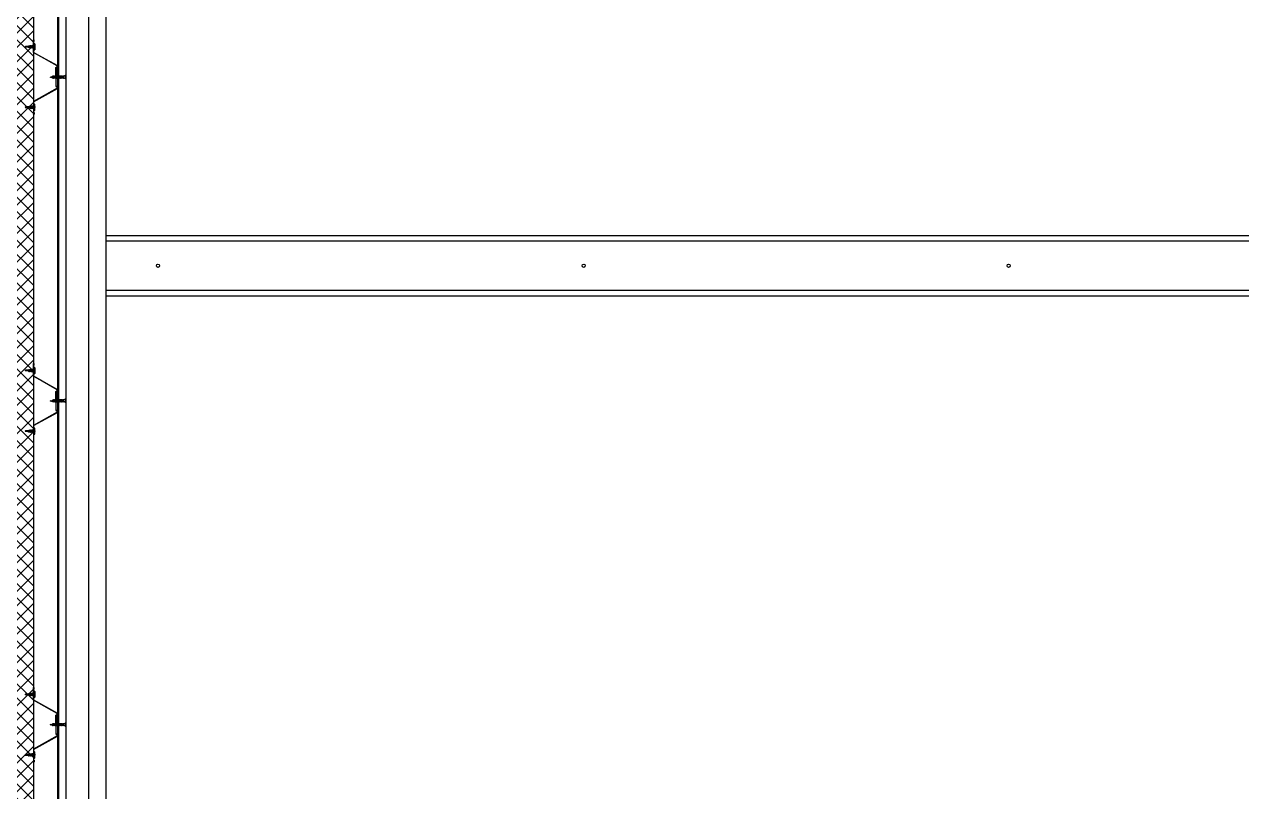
# Model space of a CAD drawing. Header units: inches. Extents: x 203 to 1065, y -1127 to 921.
# Drawn here: x 406.494 to 407.998, y 886.815 to 887.763 of the extents above; entities that cross this region are included whole.
import ezdxf

# ---------------------------------------------------------------- set-up
doc = ezdxf.new("R2010")
doc.units = ezdxf.units.IN
doc.header["$MEASUREMENT"] = 0
doc.linetypes.add('CONTINUA', pattern=[0])
doc.layers.add('CORTE PERFILES Y CERCHA', color=3, linetype='CONTINUA')
doc.layers.add('CORTE PROY', color=8, linetype='CONTINUA')

msp = doc.modelspace()

# ---------------------------------------------------------------- hatches: boundary and pattern name
at = {"layer": 'CORTE PERFILES Y CERCHA', "ltscale": 0.5}
h = msp.add_hatch(dxfattribs=at)
h.set_pattern_fill('_USER', color=251, scale=0.0125, angle=135, style=0, double=1, pattern_type=0)
h.set_pattern_definition([(135, (377.921917, 606.098404), (-0.00883883476, -0.00883883476), []), (225, (377.921917, 606.098404), (0.00883883476, -0.00883883476), [])])
h.paths.add_polyline_path([(406.4747, 886.1587), (406.4747, 893.8227), (406.5047, 893.8227), (406.5047, 886.1587)])

# ---------------------------------------------------------------- linework, layer by layer
at = {"layer": 'CORTE PERFILES Y CERCHA', "color": 2}
for p, q in [((406.5347, 888.6967), (406.5347, 886.2444)), ((406.5357, 888.6967), (406.5357, 886.2444)), ((406.5447, 888.6967), (406.5447, 886.2444))]:
    msp.add_line(p, q, dxfattribs=at)
at = {"layer": 'CORTE PERFILES Y CERCHA'}
for p, q in [((406.4982, 887.7359), (406.4944, 887.7351)), ((406.4944, 887.7351), (406.4952, 887.7356)), ((406.4952, 887.7351), (406.4944, 887.7351)), ((406.4944, 887.7351), (406.4952, 887.7347)), ((406.4982, 887.7359), (406.4952, 887.7356)), ((406.4952, 887.7347), (406.4952, 887.7351)), ((406.4986, 887.7343), (406.4952, 887.7347)), ((406.4986, 887.7363), (406.4982, 887.7359)), ((406.4982, 887.7359), (406.4986, 887.7343)), ((406.4986, 887.7363), (406.4991, 887.736)), ((406.499, 887.734), (406.4986, 887.7363)), ((406.499, 887.734), (406.4986, 887.7343)), ((406.499, 887.734), (406.4995, 887.7342)), ((406.4999, 887.7361), (406.4991, 887.736)), ((406.4991, 887.736), (406.4995, 887.7342)), ((406.5004, 887.7341), (406.4995, 887.7342)), ((406.5003, 887.7366), (406.4999, 887.7361)), ((406.4999, 887.7361), (406.5004, 887.7341)), ((406.5003, 887.7366), (406.5008, 887.7362)), ((406.5009, 887.7337), (406.5003, 887.7365)), ((406.5009, 887.7337), (406.5004, 887.7341)), ((406.5017, 887.7363), (406.5008, 887.7362)), ((406.5008, 887.7362), (406.5013, 887.734)), ((406.5009, 887.7337), (406.5013, 887.734)), ((406.5023, 887.7339), (406.5013, 887.734)), ((406.5021, 887.7368), (406.5017, 887.7363)), ((406.5017, 887.7363), (406.5023, 887.7339)), ((406.5021, 887.7368), (406.5026, 887.7364)), ((406.5027, 887.7334), (406.5021, 887.7368)), ((406.5027, 887.7334), (406.5023, 887.7339)), ((406.5035, 887.7365), (406.5026, 887.7364)), ((406.5026, 887.7364), (406.5032, 887.7338)), ((406.5027, 887.7334), (406.5032, 887.7338)), ((406.5042, 887.7337), (406.5032, 887.7338)), ((406.5039, 887.7371), (406.5035, 887.7365)), ((406.5035, 887.7365), (406.5042, 887.7337)), ((406.5039, 887.7371), (406.5044, 887.7366)), ((406.5047, 887.7331), (406.5039, 887.7371)), ((406.5047, 887.7331), (406.5042, 887.7337)), ((406.5051, 887.7367), (406.5044, 887.7366)), ((406.5044, 887.7366), (406.5051, 887.7336)), ((406.5047, 887.7366), (406.5047, 887.7436)), ((406.5047, 887.7331), (406.5051, 887.7336)), ((406.5047, 887.7281), (406.5047, 887.7332)), ((406.5051, 887.7367), (406.5051, 887.7436)), ((406.5051, 887.7436), (406.5052, 887.7436)), ((406.5056, 887.7386), (406.5051, 887.7381)), ((406.5051, 887.7321), (406.5051, 887.7381)), ((406.5051, 887.7367), (406.5051, 887.7336)), ((406.5051, 887.7283), (406.5051, 887.7336)), ((406.5056, 887.7317), (406.5051, 887.7321)), ((406.5052, 887.7417), (406.5052, 887.7436)), ((406.5052, 887.7417), (406.5056, 887.7417)), ((406.5056, 887.7417), (406.5056, 887.7436)), ((406.5056, 887.7387), (406.5056, 887.7316)), ((406.5056, 887.7386), (406.5056, 887.7317)), ((406.5064, 887.7387), (406.5064, 887.7316)), ((406.5069, 887.7351), (406.5064, 887.7351)), ((406.5278, 887.697), (406.5254, 887.6978)), ((406.5278, 887.697), (406.5282, 887.6987)), ((406.5281, 887.6967), (406.5278, 887.697)), ((406.5285, 887.699), (406.5281, 887.6967)), ((406.5281, 887.6967), (406.5284, 887.6968)), ((406.5285, 887.6991), (406.5282, 887.6987)), ((406.5284, 887.6968), (406.5289, 887.6987)), ((406.529, 887.6966), (406.5284, 887.6968)), ((406.5285, 887.6991), (406.5289, 887.6987)), ((406.5296, 887.6989), (406.5289, 887.6987)), ((406.529, 887.6966), (406.5296, 887.6989)), ((406.5294, 887.6963), (406.529, 887.6966)), ((406.5299, 887.6993), (406.5294, 887.6963)), ((406.5294, 887.6963), (406.5297, 887.6966)), ((406.5299, 887.6993), (406.5296, 887.6989)), ((406.5297, 887.6966), (406.5302, 887.6989)), ((406.5304, 887.6966), (406.5297, 887.6966)), ((406.5299, 887.6993), (406.5303, 887.6989)), ((406.5309, 887.6989), (406.5302, 887.6989)), ((406.5304, 887.6966), (406.5309, 887.6989)), ((406.5307, 887.6963), (406.5304, 887.6966)), ((406.5313, 887.6993), (406.5307, 887.6963)), ((406.5307, 887.6963), (406.531, 887.6966)), ((406.5313, 887.6993), (406.5309, 887.6989)), ((406.531, 887.6966), (406.5316, 887.6989)), ((406.5317, 887.6966), (406.531, 887.6966)), ((406.5313, 887.6993), (406.5316, 887.6989)), ((406.5323, 887.6989), (406.5316, 887.6989)), ((406.5317, 887.6966), (406.5323, 887.6989)), ((406.532, 887.6963), (406.5317, 887.6966)), ((406.5326, 887.6993), (406.532, 887.6963)), ((406.532, 887.6963), (406.5324, 887.6966)), ((406.5326, 887.6993), (406.5323, 887.6989)), ((406.5324, 887.6966), (406.5329, 887.6989)), ((406.5331, 887.6966), (406.5324, 887.6966)), ((406.5326, 887.6993), (406.5329, 887.6989)), ((406.5336, 887.6989), (406.5329, 887.6989)), ((406.5331, 887.6966), (406.5336, 887.6989)), ((406.5334, 887.6963), (406.5331, 887.6966)), ((406.534, 887.6993), (406.5334, 887.6963)), ((406.5334, 887.6963), (406.5337, 887.6966)), ((406.534, 887.6993), (406.5336, 887.6989)), ((406.5337, 887.6966), (406.5343, 887.6989)), ((406.5344, 887.6966), (406.5337, 887.6966)), ((406.534, 887.6993), (406.5343, 887.6989)), ((406.535, 887.6989), (406.5343, 887.6989)), ((406.5344, 887.6966), (406.535, 887.6989)), ((406.5347, 887.6963), (406.5344, 887.6966)), ((406.5353, 887.6993), (406.5347, 887.6963)), ((406.5347, 887.6963), (406.5351, 887.6966)), ((406.5353, 887.6993), (406.535, 887.6989)), ((406.5351, 887.6966), (406.5356, 887.6989)), ((406.5358, 887.6966), (406.5351, 887.6966)), ((406.5353, 887.6993), (406.5356, 887.6989)), ((406.5364, 887.6989), (406.5356, 887.6989)), ((406.5364, 887.6989), (406.5356, 887.6989)), ((406.5358, 887.6966), (406.5364, 887.6989)), ((406.5358, 887.6966), (406.5364, 887.6989)), ((406.5361, 887.6963), (406.5358, 887.6966)), ((406.5367, 887.6993), (406.5361, 887.6963)), ((406.5361, 887.6963), (406.5365, 887.6966)), ((406.5367, 887.6993), (406.5364, 887.6989)), ((406.5365, 887.6966), (406.537, 887.6989)), ((406.5372, 887.6966), (406.5365, 887.6966)), ((406.5367, 887.6993), (406.537, 887.6989)), ((406.5377, 887.6989), (406.537, 887.6989)), ((406.5372, 887.6966), (406.5377, 887.6989)), ((406.5372, 887.6966), (406.5377, 887.6989)), ((406.5372, 887.6966), (406.5377, 887.6989)), ((406.5375, 887.6963), (406.5372, 887.6966)), ((406.5381, 887.6993), (406.5375, 887.6963)), ((406.5375, 887.6963), (406.5378, 887.6966)), ((406.5381, 887.6993), (406.5377, 887.6989)), ((406.5378, 887.6966), (406.5384, 887.6989)), ((406.5385, 887.6966), (406.5378, 887.6966)), ((406.5381, 887.6993), (406.5384, 887.6989)), ((406.5391, 887.6989), (406.5384, 887.6989)), ((406.5385, 887.6966), (406.5391, 887.6989)), ((406.5385, 887.6966), (406.5391, 887.6989)), ((406.5385, 887.6966), (406.5391, 887.6989)), ((406.5388, 887.6963), (406.5385, 887.6966)), ((406.5394, 887.6993), (406.5388, 887.6963)), ((406.5388, 887.6963), (406.5392, 887.6966)), ((406.5394, 887.6993), (406.5391, 887.6989)), ((406.5392, 887.6966), (406.5397, 887.6989)), ((406.5398, 887.6966), (406.5392, 887.6966)), ((406.5394, 887.6993), (406.5397, 887.6989)), ((406.5404, 887.6989), (406.5397, 887.6989)), ((406.5398, 887.6966), (406.5404, 887.6989)), ((406.5402, 887.6963), (406.5398, 887.6966)), ((406.5407, 887.6993), (406.5402, 887.6963)), ((406.5402, 887.6963), (406.5405, 887.6966)), ((406.5407, 887.6993), (406.5404, 887.6989)), ((406.5407, 887.6993), (406.5404, 887.6989)), ((406.5405, 887.6966), (406.5411, 887.6989)), ((406.5412, 887.6966), (406.5405, 887.6966)), ((406.5407, 887.6993), (406.5411, 887.6989)), ((406.5407, 887.6993), (406.5411, 887.6989)), ((406.5418, 887.6989), (406.5411, 887.6989)), ((406.5412, 887.6966), (406.5418, 887.6989)), ((406.5415, 887.6963), (406.5412, 887.6966)), ((406.5421, 887.6993), (406.5415, 887.6963)), ((406.5415, 887.6963), (406.5419, 887.6966)), ((406.5421, 887.6993), (406.5418, 887.6989)), ((406.5421, 887.6993), (406.5418, 887.6989)), ((406.5419, 887.6966), (406.5424, 887.6989)), ((406.5424, 887.6966), (406.5419, 887.6966)), ((406.5431, 887.6966), (406.5419, 887.6966)), ((406.5421, 887.6993), (406.5424, 887.6989)), ((406.5421, 887.6993), (406.5424, 887.6989)), ((406.543, 887.6989), (406.5424, 887.6989)), ((406.5431, 887.6989), (406.5424, 887.6989)), ((406.5447, 887.7003), (406.5431, 887.6989)), ((406.5447, 887.6952), (406.5431, 887.6966)), ((406.5447, 887.6978), (406.5443, 887.6978)), ((406.5447, 887.6952), (406.5447, 887.7003)), ((406.4944, 887.6604), (406.4952, 887.6608)), ((406.4952, 887.6604), (406.4944, 887.6604)), ((406.4944, 887.6604), (406.4952, 887.6599)), ((406.4982, 887.6596), (406.4944, 887.6604)), ((406.4986, 887.6612), (406.4952, 887.6608)), ((406.4952, 887.6608), (406.4952, 887.6604)), ((406.4982, 887.6596), (406.4952, 887.6599)), ((406.4982, 887.6596), (406.4986, 887.6612)), ((406.4986, 887.6592), (406.4982, 887.6596)), ((406.499, 887.6615), (406.4986, 887.6592)), ((406.499, 887.6615), (406.4986, 887.6612)), ((406.4986, 887.6592), (406.4991, 887.6595)), ((406.499, 887.6615), (406.4995, 887.6613)), ((406.4991, 887.6595), (406.4995, 887.6613)), ((406.4999, 887.6594), (406.4991, 887.6595)), ((406.5004, 887.6614), (406.4995, 887.6613)), ((406.4999, 887.6594), (406.5004, 887.6614)), ((406.5003, 887.659), (406.4999, 887.6594)), ((406.5009, 887.6618), (406.5003, 887.659)), ((406.5003, 887.659), (406.5008, 887.6593)), ((406.5009, 887.6618), (406.5004, 887.6614)), ((406.5008, 887.6593), (406.5013, 887.6615)), ((406.5017, 887.6592), (406.5008, 887.6593)), ((406.5009, 887.6618), (406.5013, 887.6615)), ((406.5023, 887.6616), (406.5013, 887.6615)), ((406.5017, 887.6592), (406.5023, 887.6616)), ((406.5021, 887.6587), (406.5017, 887.6592)), ((406.5027, 887.6621), (406.5021, 887.6587)), ((406.5021, 887.6587), (406.5026, 887.6591)), ((406.5027, 887.6621), (406.5023, 887.6616)), ((406.5026, 887.6591), (406.5032, 887.6617)), ((406.5035, 887.659), (406.5026, 887.6591)), ((406.5027, 887.6621), (406.5032, 887.6617)), ((406.5042, 887.6618), (406.5032, 887.6617)), ((406.5035, 887.659), (406.5042, 887.6618)), ((406.5039, 887.6584), (406.5035, 887.659)), ((406.5047, 887.6624), (406.5039, 887.6584)), ((406.5039, 887.6584), (406.5044, 887.6589)), ((406.5047, 887.6624), (406.5042, 887.6618)), ((406.5044, 887.6589), (406.5051, 887.6619)), ((406.5051, 887.6588), (406.5044, 887.6589)), ((406.5047, 887.6674), (406.5047, 887.6623)), ((406.5047, 887.6624), (406.5051, 887.6619)), ((406.5047, 887.6589), (406.5047, 887.6519)), ((406.5051, 887.6672), (406.5051, 887.6619)), ((406.5056, 887.6638), (406.5051, 887.6634)), ((406.5051, 887.6634), (406.5051, 887.6619)), ((406.5051, 887.6588), (406.5051, 887.6619)), ((406.5051, 887.6588), (406.5051, 887.6519)), ((406.5051, 887.6588), (406.5051, 887.6574)), ((406.5056, 887.6569), (406.5051, 887.6574)), ((406.5056, 887.6568), (406.5056, 887.6639)), ((406.5056, 887.6569), (406.5056, 887.6638)), ((406.5064, 887.6568), (406.5064, 887.6639)), ((406.5069, 887.6604), (406.5064, 887.6604)), ((406.5051, 887.6519), (406.5052, 887.6519)), ((406.5052, 887.6538), (406.5052, 887.6519)), ((406.5052, 887.6538), (406.5056, 887.6538)), ((406.5056, 887.6538), (406.5056, 887.6519)), ((406.5047, 887.3366), (406.5047, 887.3436)), ((406.5051, 887.3367), (406.5051, 887.3436)), ((406.5051, 887.3436), (406.5052, 887.3436)), ((406.5052, 887.3417), (406.5052, 887.3436)), ((406.5052, 887.3417), (406.5056, 887.3417)), ((406.5056, 887.3417), (406.5056, 887.3436)), ((406.4982, 887.3359), (406.4944, 887.3351)), ((406.4944, 887.3351), (406.4952, 887.3356)), ((406.4952, 887.3351), (406.4944, 887.3351)), ((406.4944, 887.3351), (406.4952, 887.3347)), ((406.4982, 887.3359), (406.4952, 887.3356)), ((406.4952, 887.3347), (406.4952, 887.3351)), ((406.4986, 887.3343), (406.4952, 887.3347)), ((406.4986, 887.3363), (406.4982, 887.3359)), ((406.4982, 887.3359), (406.4986, 887.3343)), ((406.4986, 887.3363), (406.4991, 887.336)), ((406.499, 887.334), (406.4986, 887.3363)), ((406.499, 887.334), (406.4986, 887.3343)), ((406.499, 887.334), (406.4995, 887.3342)), ((406.4999, 887.3361), (406.4991, 887.336)), ((406.4991, 887.336), (406.4995, 887.3342)), ((406.5004, 887.3341), (406.4995, 887.3342)), ((406.5003, 887.3366), (406.4999, 887.3361)), ((406.4999, 887.3361), (406.5004, 887.3341)), ((406.5003, 887.3366), (406.5008, 887.3362)), ((406.5009, 887.3337), (406.5003, 887.3365)), ((406.5009, 887.3337), (406.5004, 887.3341)), ((406.5017, 887.3363), (406.5008, 887.3362)), ((406.5008, 887.3362), (406.5013, 887.334)), ((406.5009, 887.3337), (406.5013, 887.334)), ((406.5023, 887.3339), (406.5013, 887.334)), ((406.5021, 887.3368), (406.5017, 887.3363)), ((406.5017, 887.3363), (406.5023, 887.3339)), ((406.5021, 887.3368), (406.5026, 887.3364)), ((406.5027, 887.3334), (406.5021, 887.3368)), ((406.5027, 887.3334), (406.5023, 887.3339)), ((406.5035, 887.3365), (406.5026, 887.3364)), ((406.5026, 887.3364), (406.5032, 887.3338)), ((406.5027, 887.3334), (406.5032, 887.3338)), ((406.5042, 887.3337), (406.5032, 887.3338)), ((406.5039, 887.3371), (406.5035, 887.3365)), ((406.5035, 887.3365), (406.5042, 887.3337)), ((406.5039, 887.3371), (406.5044, 887.3366)), ((406.5047, 887.3331), (406.5039, 887.3371)), ((406.5047, 887.3331), (406.5042, 887.3337)), ((406.5051, 887.3367), (406.5044, 887.3366)), ((406.5044, 887.3366), (406.5051, 887.3336)), ((406.5047, 887.3331), (406.5051, 887.3336)), ((406.5047, 887.3281), (406.5047, 887.3332)), ((406.5056, 887.3386), (406.5051, 887.3381)), ((406.5051, 887.3321), (406.5051, 887.3381)), ((406.5051, 887.3367), (406.5051, 887.3336)), ((406.5051, 887.3283), (406.5051, 887.3336)), ((406.5056, 887.3317), (406.5051, 887.3321)), ((406.5056, 887.3387), (406.5056, 887.3316)), ((406.5056, 887.3386), (406.5056, 887.3317)), ((406.5064, 887.3387), (406.5064, 887.3316)), ((406.5069, 887.3351), (406.5064, 887.3351)), ((406.5278, 887.297), (406.5254, 887.2978)), ((406.5278, 887.297), (406.5282, 887.2987)), ((406.5281, 887.2967), (406.5278, 887.297)), ((406.5285, 887.299), (406.5281, 887.2967)), ((406.5281, 887.2967), (406.5284, 887.2968)), ((406.5285, 887.2991), (406.5282, 887.2987)), ((406.5284, 887.2968), (406.5289, 887.2987)), ((406.529, 887.2966), (406.5284, 887.2968)), ((406.5285, 887.2991), (406.5289, 887.2987)), ((406.5296, 887.2989), (406.5289, 887.2987)), ((406.529, 887.2966), (406.5296, 887.2989)), ((406.5294, 887.2963), (406.529, 887.2966)), ((406.5299, 887.2993), (406.5294, 887.2963)), ((406.5294, 887.2963), (406.5297, 887.2966)), ((406.5299, 887.2993), (406.5296, 887.2989)), ((406.5297, 887.2966), (406.5302, 887.2989)), ((406.5304, 887.2966), (406.5297, 887.2966)), ((406.5299, 887.2993), (406.5303, 887.2989)), ((406.5309, 887.2989), (406.5302, 887.2989)), ((406.5304, 887.2966), (406.5309, 887.2989)), ((406.5307, 887.2963), (406.5304, 887.2966)), ((406.5313, 887.2993), (406.5307, 887.2963)), ((406.5307, 887.2963), (406.531, 887.2966)), ((406.5313, 887.2993), (406.5309, 887.2989)), ((406.531, 887.2966), (406.5316, 887.2989)), ((406.5317, 887.2966), (406.531, 887.2966)), ((406.5313, 887.2993), (406.5316, 887.2989)), ((406.5323, 887.2989), (406.5316, 887.2989)), ((406.5317, 887.2966), (406.5323, 887.2989)), ((406.532, 887.2963), (406.5317, 887.2966)), ((406.5326, 887.2993), (406.532, 887.2963)), ((406.532, 887.2963), (406.5324, 887.2966)), ((406.5326, 887.2993), (406.5323, 887.2989)), ((406.5324, 887.2966), (406.5329, 887.2989)), ((406.5331, 887.2966), (406.5324, 887.2966)), ((406.5326, 887.2993), (406.5329, 887.2989)), ((406.5336, 887.2989), (406.5329, 887.2989)), ((406.5331, 887.2966), (406.5336, 887.2989)), ((406.5334, 887.2963), (406.5331, 887.2966)), ((406.534, 887.2993), (406.5334, 887.2963)), ((406.5334, 887.2963), (406.5337, 887.2966)), ((406.534, 887.2993), (406.5336, 887.2989)), ((406.5337, 887.2966), (406.5343, 887.2989)), ((406.5344, 887.2966), (406.5337, 887.2966)), ((406.534, 887.2993), (406.5343, 887.2989)), ((406.535, 887.2989), (406.5343, 887.2989)), ((406.5344, 887.2966), (406.535, 887.2989)), ((406.5347, 887.2963), (406.5344, 887.2966)), ((406.5353, 887.2993), (406.5347, 887.2963)), ((406.5347, 887.2963), (406.5351, 887.2966)), ((406.5353, 887.2993), (406.535, 887.2989)), ((406.5351, 887.2966), (406.5356, 887.2989)), ((406.5358, 887.2966), (406.5351, 887.2966)), ((406.5353, 887.2993), (406.5356, 887.2989)), ((406.5364, 887.2989), (406.5356, 887.2989)), ((406.5364, 887.2989), (406.5356, 887.2989)), ((406.5358, 887.2966), (406.5364, 887.2989)), ((406.5358, 887.2966), (406.5364, 887.2989)), ((406.5361, 887.2963), (406.5358, 887.2966)), ((406.5367, 887.2993), (406.5361, 887.2963)), ((406.5361, 887.2963), (406.5365, 887.2966)), ((406.5367, 887.2993), (406.5364, 887.2989)), ((406.5365, 887.2966), (406.537, 887.2989)), ((406.5372, 887.2966), (406.5365, 887.2966)), ((406.5367, 887.2993), (406.537, 887.2989)), ((406.5377, 887.2989), (406.537, 887.2989)), ((406.5372, 887.2966), (406.5377, 887.2989)), ((406.5372, 887.2966), (406.5377, 887.2989)), ((406.5372, 887.2966), (406.5377, 887.2989)), ((406.5375, 887.2963), (406.5372, 887.2966)), ((406.5381, 887.2993), (406.5375, 887.2963)), ((406.5375, 887.2963), (406.5378, 887.2966)), ((406.5381, 887.2993), (406.5377, 887.2989)), ((406.5378, 887.2966), (406.5384, 887.2989)), ((406.5385, 887.2966), (406.5378, 887.2966)), ((406.5381, 887.2993), (406.5384, 887.2989)), ((406.5391, 887.2989), (406.5384, 887.2989)), ((406.5385, 887.2966), (406.5391, 887.2989)), ((406.5385, 887.2966), (406.5391, 887.2989)), ((406.5385, 887.2966), (406.5391, 887.2989)), ((406.5388, 887.2963), (406.5385, 887.2966)), ((406.5394, 887.2993), (406.5388, 887.2963)), ((406.5388, 887.2963), (406.5392, 887.2966)), ((406.5394, 887.2993), (406.5391, 887.2989)), ((406.5392, 887.2966), (406.5397, 887.2989)), ((406.5398, 887.2966), (406.5392, 887.2966)), ((406.5394, 887.2993), (406.5397, 887.2989)), ((406.5404, 887.2989), (406.5397, 887.2989)), ((406.5398, 887.2966), (406.5404, 887.2989)), ((406.5402, 887.2963), (406.5398, 887.2966)), ((406.5407, 887.2993), (406.5402, 887.2963)), ((406.5402, 887.2963), (406.5405, 887.2966)), ((406.5407, 887.2993), (406.5404, 887.2989)), ((406.5407, 887.2993), (406.5404, 887.2989)), ((406.5405, 887.2966), (406.5411, 887.2989)), ((406.5412, 887.2966), (406.5405, 887.2966)), ((406.5407, 887.2993), (406.5411, 887.2989)), ((406.5407, 887.2993), (406.5411, 887.2989)), ((406.5418, 887.2989), (406.5411, 887.2989)), ((406.5412, 887.2966), (406.5418, 887.2989)), ((406.5415, 887.2963), (406.5412, 887.2966)), ((406.5421, 887.2993), (406.5415, 887.2963)), ((406.5415, 887.2963), (406.5419, 887.2966)), ((406.5421, 887.2993), (406.5418, 887.2989)), ((406.5421, 887.2993), (406.5418, 887.2989)), ((406.5419, 887.2966), (406.5424, 887.2989)), ((406.5424, 887.2966), (406.5419, 887.2966)), ((406.5431, 887.2966), (406.5419, 887.2966)), ((406.5421, 887.2993), (406.5424, 887.2989)), ((406.5421, 887.2993), (406.5424, 887.2989)), ((406.543, 887.2989), (406.5424, 887.2989)), ((406.5431, 887.2989), (406.5424, 887.2989)), ((406.5447, 887.3003), (406.5431, 887.2989)), ((406.5447, 887.2952), (406.5431, 887.2966)), ((406.5447, 887.2978), (406.5443, 887.2978)), ((406.5447, 887.2952), (406.5447, 887.3003)), ((406.5047, 887.2674), (406.5047, 887.2623)), ((406.5051, 887.2672), (406.5051, 887.2619)), ((406.4944, 887.2604), (406.4952, 887.2608)), ((406.4952, 887.2604), (406.4944, 887.2604)), ((406.4944, 887.2604), (406.4952, 887.2599)), ((406.4982, 887.2596), (406.4944, 887.2604)), ((406.4986, 887.2612), (406.4952, 887.2608)), ((406.4952, 887.2608), (406.4952, 887.2604)), ((406.4982, 887.2596), (406.4952, 887.2599)), ((406.4982, 887.2596), (406.4986, 887.2612)), ((406.4986, 887.2592), (406.4982, 887.2596)), ((406.499, 887.2615), (406.4986, 887.2592)), ((406.499, 887.2615), (406.4986, 887.2612)), ((406.4986, 887.2592), (406.4991, 887.2595)), ((406.499, 887.2615), (406.4995, 887.2613)), ((406.4991, 887.2595), (406.4995, 887.2613)), ((406.4999, 887.2594), (406.4991, 887.2595)), ((406.5004, 887.2614), (406.4995, 887.2613)), ((406.4999, 887.2594), (406.5004, 887.2614)), ((406.5003, 887.259), (406.4999, 887.2594)), ((406.5009, 887.2618), (406.5003, 887.259)), ((406.5003, 887.259), (406.5008, 887.2593)), ((406.5009, 887.2618), (406.5004, 887.2614)), ((406.5008, 887.2593), (406.5013, 887.2615)), ((406.5017, 887.2592), (406.5008, 887.2593)), ((406.5009, 887.2618), (406.5013, 887.2615)), ((406.5023, 887.2616), (406.5013, 887.2615)), ((406.5017, 887.2592), (406.5023, 887.2616)), ((406.5021, 887.2587), (406.5017, 887.2592)), ((406.5027, 887.2621), (406.5021, 887.2587)), ((406.5021, 887.2587), (406.5026, 887.2591)), ((406.5027, 887.2621), (406.5023, 887.2616)), ((406.5026, 887.2591), (406.5032, 887.2617)), ((406.5035, 887.259), (406.5026, 887.2591)), ((406.5027, 887.2621), (406.5032, 887.2617)), ((406.5042, 887.2618), (406.5032, 887.2617)), ((406.5035, 887.259), (406.5042, 887.2618)), ((406.5039, 887.2584), (406.5035, 887.259)), ((406.5047, 887.2624), (406.5039, 887.2584)), ((406.5039, 887.2584), (406.5044, 887.2589)), ((406.5047, 887.2624), (406.5042, 887.2618)), ((406.5044, 887.2589), (406.5051, 887.2619)), ((406.5051, 887.2588), (406.5044, 887.2589)), ((406.5047, 887.2624), (406.5051, 887.2619)), ((406.5056, 887.2638), (406.5051, 887.2634)), ((406.5051, 887.2634), (406.5051, 887.2619)), ((406.5051, 887.2588), (406.5051, 887.2619)), ((406.5051, 887.2588), (406.5051, 887.2574)), ((406.5056, 887.2569), (406.5051, 887.2574)), ((406.5052, 887.2538), (406.5056, 887.2538)), ((406.5056, 887.2568), (406.5056, 887.2639)), ((406.5056, 887.2569), (406.5056, 887.2638)), ((406.5064, 887.2568), (406.5064, 887.2639)), ((406.5069, 887.2604), (406.5064, 887.2604)), ((406.4982, 886.9359), (406.4944, 886.9351)), ((406.4944, 886.9351), (406.4952, 886.9356)), ((406.4952, 886.9351), (406.4944, 886.9351)), ((406.4944, 886.9351), (406.4952, 886.9347)), ((406.4982, 886.9359), (406.4952, 886.9356)), ((406.4952, 886.9347), (406.4952, 886.9351)), ((406.4986, 886.9343), (406.4952, 886.9347)), ((406.4986, 886.9363), (406.4982, 886.9359)), ((406.4982, 886.9359), (406.4986, 886.9343)), ((406.4986, 886.9363), (406.4991, 886.936)), ((406.499, 886.934), (406.4986, 886.9363)), ((406.499, 886.934), (406.4986, 886.9343)), ((406.499, 886.934), (406.4995, 886.9342)), ((406.4999, 886.9361), (406.4991, 886.936)), ((406.4991, 886.936), (406.4995, 886.9342)), ((406.5004, 886.9341), (406.4995, 886.9342)), ((406.5003, 886.9366), (406.4999, 886.9361)), ((406.4999, 886.9361), (406.5004, 886.9341)), ((406.5003, 886.9366), (406.5008, 886.9362)), ((406.5009, 886.9337), (406.5003, 886.9365)), ((406.5009, 886.9337), (406.5004, 886.9341)), ((406.5017, 886.9363), (406.5008, 886.9362)), ((406.5008, 886.9362), (406.5013, 886.934)), ((406.5009, 886.9337), (406.5013, 886.934)), ((406.5023, 886.9339), (406.5013, 886.934)), ((406.5021, 886.9368), (406.5017, 886.9363)), ((406.5017, 886.9363), (406.5023, 886.9339)), ((406.5021, 886.9368), (406.5026, 886.9364)), ((406.5027, 886.9334), (406.5021, 886.9368)), ((406.5027, 886.9334), (406.5023, 886.9339)), ((406.5035, 886.9365), (406.5026, 886.9364)), ((406.5026, 886.9364), (406.5032, 886.9338)), ((406.5027, 886.9334), (406.5032, 886.9338)), ((406.5042, 886.9337), (406.5032, 886.9338)), ((406.5039, 886.9371), (406.5035, 886.9365)), ((406.5035, 886.9365), (406.5042, 886.9337)), ((406.5039, 886.9371), (406.5044, 886.9366)), ((406.5047, 886.9331), (406.5039, 886.9371)), ((406.5047, 886.9331), (406.5042, 886.9337)), ((406.5051, 886.9367), (406.5044, 886.9366)), ((406.5044, 886.9366), (406.5051, 886.9336)), ((406.5047, 886.9366), (406.5047, 886.9436)), ((406.5047, 886.9331), (406.5051, 886.9336)), ((406.5051, 886.9367), (406.5051, 886.9436)), ((406.5051, 886.9436), (406.5052, 886.9436)), ((406.5056, 886.9386), (406.5051, 886.9381)), ((406.5051, 886.9321), (406.5051, 886.9381)), ((406.5051, 886.9367), (406.5051, 886.9336)), ((406.5051, 886.9283), (406.5051, 886.9336)), ((406.5052, 886.9417), (406.5052, 886.9436)), ((406.5052, 886.9417), (406.5056, 886.9417)), ((406.5056, 886.9417), (406.5056, 886.9436)), ((406.5056, 886.9387), (406.5056, 886.9316)), ((406.5056, 886.9386), (406.5056, 886.9317)), ((406.5064, 886.9387), (406.5064, 886.9316)), ((406.5069, 886.9351), (406.5064, 886.9351)), ((406.5047, 886.9281), (406.5047, 886.9332)), ((406.5056, 886.9317), (406.5051, 886.9321)), ((406.5278, 886.897), (406.5254, 886.8978)), ((406.5278, 886.897), (406.5282, 886.8987)), ((406.5281, 886.8967), (406.5278, 886.897)), ((406.5285, 886.899), (406.5281, 886.8967)), ((406.5281, 886.8967), (406.5284, 886.8968)), ((406.5285, 886.8991), (406.5282, 886.8987)), ((406.5284, 886.8968), (406.5289, 886.8987)), ((406.529, 886.8966), (406.5284, 886.8968)), ((406.5285, 886.8991), (406.5289, 886.8987)), ((406.5296, 886.8989), (406.5289, 886.8987)), ((406.529, 886.8966), (406.5296, 886.8989)), ((406.5294, 886.8963), (406.529, 886.8966)), ((406.5299, 886.8993), (406.5294, 886.8963)), ((406.5294, 886.8963), (406.5297, 886.8966)), ((406.5299, 886.8993), (406.5296, 886.8989)), ((406.5297, 886.8966), (406.5302, 886.8989)), ((406.5304, 886.8966), (406.5297, 886.8966)), ((406.5299, 886.8993), (406.5303, 886.8989)), ((406.5309, 886.8989), (406.5302, 886.8989)), ((406.5304, 886.8966), (406.5309, 886.8989)), ((406.5307, 886.8963), (406.5304, 886.8966)), ((406.5313, 886.8993), (406.5307, 886.8963)), ((406.5307, 886.8963), (406.531, 886.8966)), ((406.5313, 886.8993), (406.5309, 886.8989)), ((406.531, 886.8966), (406.5316, 886.8989)), ((406.5317, 886.8966), (406.531, 886.8966)), ((406.5313, 886.8993), (406.5316, 886.8989)), ((406.5323, 886.8989), (406.5316, 886.8989)), ((406.5317, 886.8966), (406.5323, 886.8989)), ((406.532, 886.8963), (406.5317, 886.8966)), ((406.5326, 886.8993), (406.532, 886.8963)), ((406.532, 886.8963), (406.5324, 886.8966)), ((406.5326, 886.8993), (406.5323, 886.8989)), ((406.5324, 886.8966), (406.5329, 886.8989)), ((406.5331, 886.8966), (406.5324, 886.8966)), ((406.5326, 886.8993), (406.5329, 886.8989)), ((406.5336, 886.8989), (406.5329, 886.8989)), ((406.5331, 886.8966), (406.5336, 886.8989)), ((406.5334, 886.8963), (406.5331, 886.8966)), ((406.534, 886.8993), (406.5334, 886.8963)), ((406.5334, 886.8963), (406.5337, 886.8966)), ((406.534, 886.8993), (406.5336, 886.8989)), ((406.5337, 886.8966), (406.5343, 886.8989)), ((406.5344, 886.8966), (406.5337, 886.8966)), ((406.534, 886.8993), (406.5343, 886.8989)), ((406.535, 886.8989), (406.5343, 886.8989)), ((406.5344, 886.8966), (406.535, 886.8989)), ((406.5347, 886.8963), (406.5344, 886.8966)), ((406.5353, 886.8993), (406.5347, 886.8963)), ((406.5347, 886.8963), (406.5351, 886.8966)), ((406.5353, 886.8993), (406.535, 886.8989)), ((406.5351, 886.8966), (406.5356, 886.8989)), ((406.5358, 886.8966), (406.5351, 886.8966)), ((406.5353, 886.8993), (406.5356, 886.8989)), ((406.5364, 886.8989), (406.5356, 886.8989)), ((406.5364, 886.8989), (406.5356, 886.8989)), ((406.5358, 886.8966), (406.5364, 886.8989)), ((406.5358, 886.8966), (406.5364, 886.8989)), ((406.5361, 886.8963), (406.5358, 886.8966)), ((406.5367, 886.8993), (406.5361, 886.8963)), ((406.5361, 886.8963), (406.5365, 886.8966)), ((406.5367, 886.8993), (406.5364, 886.8989)), ((406.5365, 886.8966), (406.537, 886.8989)), ((406.5372, 886.8966), (406.5365, 886.8966)), ((406.5367, 886.8993), (406.537, 886.8989)), ((406.5377, 886.8989), (406.537, 886.8989)), ((406.5372, 886.8966), (406.5377, 886.8989)), ((406.5372, 886.8966), (406.5377, 886.8989)), ((406.5372, 886.8966), (406.5377, 886.8989)), ((406.5375, 886.8963), (406.5372, 886.8966)), ((406.5381, 886.8993), (406.5375, 886.8963)), ((406.5375, 886.8963), (406.5378, 886.8966)), ((406.5381, 886.8993), (406.5377, 886.8989)), ((406.5378, 886.8966), (406.5384, 886.8989)), ((406.5385, 886.8966), (406.5378, 886.8966)), ((406.5381, 886.8993), (406.5384, 886.8989)), ((406.5391, 886.8989), (406.5384, 886.8989)), ((406.5385, 886.8966), (406.5391, 886.8989)), ((406.5385, 886.8966), (406.5391, 886.8989)), ((406.5385, 886.8966), (406.5391, 886.8989)), ((406.5388, 886.8963), (406.5385, 886.8966)), ((406.5394, 886.8993), (406.5388, 886.8963)), ((406.5388, 886.8963), (406.5392, 886.8966)), ((406.5394, 886.8993), (406.5391, 886.8989)), ((406.5392, 886.8966), (406.5397, 886.8989)), ((406.5398, 886.8966), (406.5392, 886.8966)), ((406.5394, 886.8993), (406.5397, 886.8989)), ((406.5404, 886.8989), (406.5397, 886.8989)), ((406.5398, 886.8966), (406.5404, 886.8989)), ((406.5402, 886.8963), (406.5398, 886.8966)), ((406.5407, 886.8993), (406.5402, 886.8963)), ((406.5402, 886.8963), (406.5405, 886.8966)), ((406.5407, 886.8993), (406.5404, 886.8989)), ((406.5407, 886.8993), (406.5404, 886.8989)), ((406.5405, 886.8966), (406.5411, 886.8989)), ((406.5412, 886.8966), (406.5405, 886.8966)), ((406.5407, 886.8993), (406.5411, 886.8989)), ((406.5407, 886.8993), (406.5411, 886.8989)), ((406.5418, 886.8989), (406.5411, 886.8989)), ((406.5412, 886.8966), (406.5418, 886.8989)), ((406.5415, 886.8963), (406.5412, 886.8966)), ((406.5421, 886.8993), (406.5415, 886.8963)), ((406.5415, 886.8963), (406.5419, 886.8966)), ((406.5421, 886.8993), (406.5418, 886.8989)), ((406.5421, 886.8993), (406.5418, 886.8989)), ((406.5419, 886.8966), (406.5424, 886.8989)), ((406.5424, 886.8966), (406.5419, 886.8966)), ((406.5431, 886.8966), (406.5419, 886.8966)), ((406.5421, 886.8993), (406.5424, 886.8989)), ((406.5421, 886.8993), (406.5424, 886.8989)), ((406.543, 886.8989), (406.5424, 886.8989)), ((406.5431, 886.8989), (406.5424, 886.8989)), ((406.5447, 886.9003), (406.5431, 886.8989)), ((406.5447, 886.8952), (406.5431, 886.8966)), ((406.5447, 886.8978), (406.5443, 886.8978)), ((406.5447, 886.8952), (406.5447, 886.9003)), ((406.4944, 886.8604), (406.4952, 886.8608)), ((406.4952, 886.8604), (406.4944, 886.8604)), ((406.4944, 886.8604), (406.4952, 886.8599)), ((406.4982, 886.8596), (406.4944, 886.8604)), ((406.4986, 886.8612), (406.4952, 886.8608)), ((406.4952, 886.8608), (406.4952, 886.8604)), ((406.4982, 886.8596), (406.4952, 886.8599)), ((406.4982, 886.8596), (406.4986, 886.8612)), ((406.4986, 886.8592), (406.4982, 886.8596)), ((406.499, 886.8615), (406.4986, 886.8592)), ((406.499, 886.8615), (406.4986, 886.8612)), ((406.4986, 886.8592), (406.4991, 886.8595)), ((406.499, 886.8615), (406.4995, 886.8613)), ((406.4991, 886.8595), (406.4995, 886.8613)), ((406.4999, 886.8594), (406.4991, 886.8595)), ((406.5004, 886.8614), (406.4995, 886.8613)), ((406.4999, 886.8594), (406.5004, 886.8614)), ((406.5003, 886.859), (406.4999, 886.8594)), ((406.5009, 886.8618), (406.5003, 886.859)), ((406.5003, 886.859), (406.5008, 886.8593)), ((406.5009, 886.8618), (406.5004, 886.8614)), ((406.5008, 886.8593), (406.5013, 886.8615)), ((406.5017, 886.8592), (406.5008, 886.8593)), ((406.5009, 886.8618), (406.5013, 886.8615)), ((406.5023, 886.8616), (406.5013, 886.8615)), ((406.5017, 886.8592), (406.5023, 886.8616)), ((406.5021, 886.8587), (406.5017, 886.8592)), ((406.5027, 886.8621), (406.5021, 886.8587)), ((406.5021, 886.8587), (406.5026, 886.8591)), ((406.5027, 886.8621), (406.5023, 886.8616)), ((406.5026, 886.8591), (406.5032, 886.8617)), ((406.5035, 886.859), (406.5026, 886.8591)), ((406.5027, 886.8621), (406.5032, 886.8617)), ((406.5042, 886.8618), (406.5032, 886.8617)), ((406.5035, 886.859), (406.5042, 886.8618)), ((406.5039, 886.8584), (406.5035, 886.859)), ((406.5047, 886.8624), (406.5039, 886.8584)), ((406.5039, 886.8584), (406.5044, 886.8589)), ((406.5047, 886.8624), (406.5042, 886.8618)), ((406.5044, 886.8589), (406.5051, 886.8619)), ((406.5051, 886.8588), (406.5044, 886.8589)), ((406.5047, 886.8674), (406.5047, 886.8623)), ((406.5047, 886.8624), (406.5051, 886.8619)), ((406.5047, 886.8589), (406.5047, 886.8519)), ((406.5051, 886.8672), (406.5051, 886.8619)), ((406.5056, 886.8638), (406.5051, 886.8634)), ((406.5051, 886.8634), (406.5051, 886.8619)), ((406.5051, 886.8588), (406.5051, 886.8619)), ((406.5051, 886.8588), (406.5051, 886.8519)), ((406.5051, 886.8588), (406.5051, 886.8574)), ((406.5056, 886.8568), (406.5056, 886.8639)), ((406.5056, 886.8569), (406.5056, 886.8638)), ((406.5064, 886.8568), (406.5064, 886.8639)), ((406.5069, 886.8604), (406.5064, 886.8604)), ((406.5056, 886.8569), (406.5051, 886.8574)), ((406.5051, 886.8519), (406.5052, 886.8519)), ((406.5052, 886.8538), (406.5052, 886.8519)), ((406.5052, 886.8538), (406.5056, 886.8538)), ((406.5056, 886.8538), (406.5056, 886.8519))]:
    msp.add_line(p, q, dxfattribs=at)
for points in [[(406.4637, 893.8227), (406.5047, 893.8227), (406.5047, 886.1587), (406.4637, 886.1587), (405.0607, 889.9907), (406.4637, 893.8227)], [(406.5323, 887.6989), (406.5323, 887.7094), (406.5342, 887.7103), (406.5342, 887.7115), (406.5047, 887.7281)], [(406.5051, 887.7283), (406.5347, 887.7119), (406.5347, 887.71), (406.5328, 887.7091), (406.5328, 887.6991)], [(406.5323, 887.6963), (406.5323, 887.6861), (406.5342, 887.6852), (406.5342, 887.684), (406.5047, 887.6674)], [(406.5051, 887.6672), (406.5347, 887.6836), (406.5347, 887.6855), (406.5328, 887.6864), (406.5328, 887.6966)], [(406.5323, 887.2989), (406.5323, 887.3094), (406.5342, 887.3103), (406.5342, 887.3115), (406.5047, 887.3281)], [(406.5051, 887.3283), (406.5347, 887.3119), (406.5347, 887.31), (406.5328, 887.3091), (406.5328, 887.2991)], [(406.5323, 887.2963), (406.5323, 887.2861), (406.5342, 887.2852), (406.5342, 887.284), (406.5047, 887.2674)], [(406.5051, 887.2672), (406.5347, 887.2836), (406.5347, 887.2855), (406.5328, 887.2864), (406.5328, 887.2966)], [(406.5323, 886.8989), (406.5323, 886.9094), (406.5342, 886.9103), (406.5342, 886.9115), (406.5047, 886.9281)], [(406.5051, 886.9283), (406.5347, 886.9119), (406.5347, 886.91), (406.5328, 886.9091), (406.5328, 886.8991)], [(406.5323, 886.8963), (406.5323, 886.8861), (406.5342, 886.8852), (406.5342, 886.884), (406.5047, 886.8674)], [(406.5051, 886.8672), (406.5347, 886.8836), (406.5347, 886.8855), (406.5328, 886.8864), (406.5328, 886.8966)]]:
    msp.add_lwpolyline(points, dxfattribs=at)
at = {"layer": 'CORTE PERFILES Y CERCHA', "color": 2}
msp.add_lwpolyline([(406.4747, 886.1587), (406.4747, 893.8227), (406.5047, 893.8227), (406.5047, 886.1587)], close=True, dxfattribs=at)
at = {"layer": 'CORTE PERFILES Y CERCHA'}
for centre, radius, start, end in [((406.5051, 887.7436), 0.000437, 0, 180), ((406.506, 887.7387), 0.000403, 0, 180), ((406.506, 887.7316), 0.000403, 180, 0), ((406.4971, 887.7351), 0.00976, 342.0915, 17.9085), ((406.5259, 887.7009), 0.00322, 261.9716, 316.3452), ((406.506, 887.6639), 0.000403, 0, 180), ((406.506, 887.6568), 0.000403, 180, 0), ((406.4971, 887.6604), 0.00976, 342.0915, 17.9085), ((406.5051, 887.6519), 0.000437, 180, 0), ((406.5051, 887.3436), 0.000437, 0, 180), ((406.506, 887.3387), 0.000403, 0, 180), ((406.506, 887.3316), 0.000403, 180, 0), ((406.4971, 887.3351), 0.00976, 342.0915, 17.9085), ((406.5259, 887.3009), 0.00322, 261.9716, 316.3452), ((406.506, 887.2639), 0.000403, 0, 180), ((406.506, 887.2568), 0.000403, 180, 0), ((406.4971, 887.2604), 0.00976, 342.0915, 17.9085), ((406.5051, 886.9436), 0.000437, 0, 180), ((406.506, 886.9387), 0.000403, 0, 180), ((406.4971, 886.9351), 0.00976, 342.0915, 17.9085), ((406.506, 886.9316), 0.000403, 180, 0), ((406.5259, 886.9009), 0.00322, 261.9716, 316.3452), ((406.506, 886.8639), 0.000403, 0, 180), ((406.4971, 886.8604), 0.00976, 342.0915, 17.9085), ((406.5051, 886.8519), 0.000437, 180, 0), ((406.506, 886.8568), 0.000403, 180, 0)]:
    msp.add_arc(centre, radius, start, end, dxfattribs=at)
at = {"layer": 'CORTE PROY', "ltscale": 0.5}
for p, q in [((406.5947, 886.2593), (406.5947, 888.6818)), ((406.5734, 886.2728), (406.5734, 888.6683)), ((408.8417, 887.4952), (406.5947, 887.4952)), ((408.8417, 887.4342), (406.5947, 887.4342))]:
    msp.add_line(p, q, dxfattribs=at)
for points in [[(406.5947, 887.5022), (408.8417, 887.5022)], [(408.8417, 887.4272), (406.5947, 887.4272)]]:
    msp.add_lwpolyline(points, dxfattribs=at)
for centre in [(406.6587, 887.4647), (407.1847, 887.4647), (407.7097, 887.4647)]:
    msp.add_circle(centre, 0.002, dxfattribs=at)

doc.saveas('drawing.dxf')
